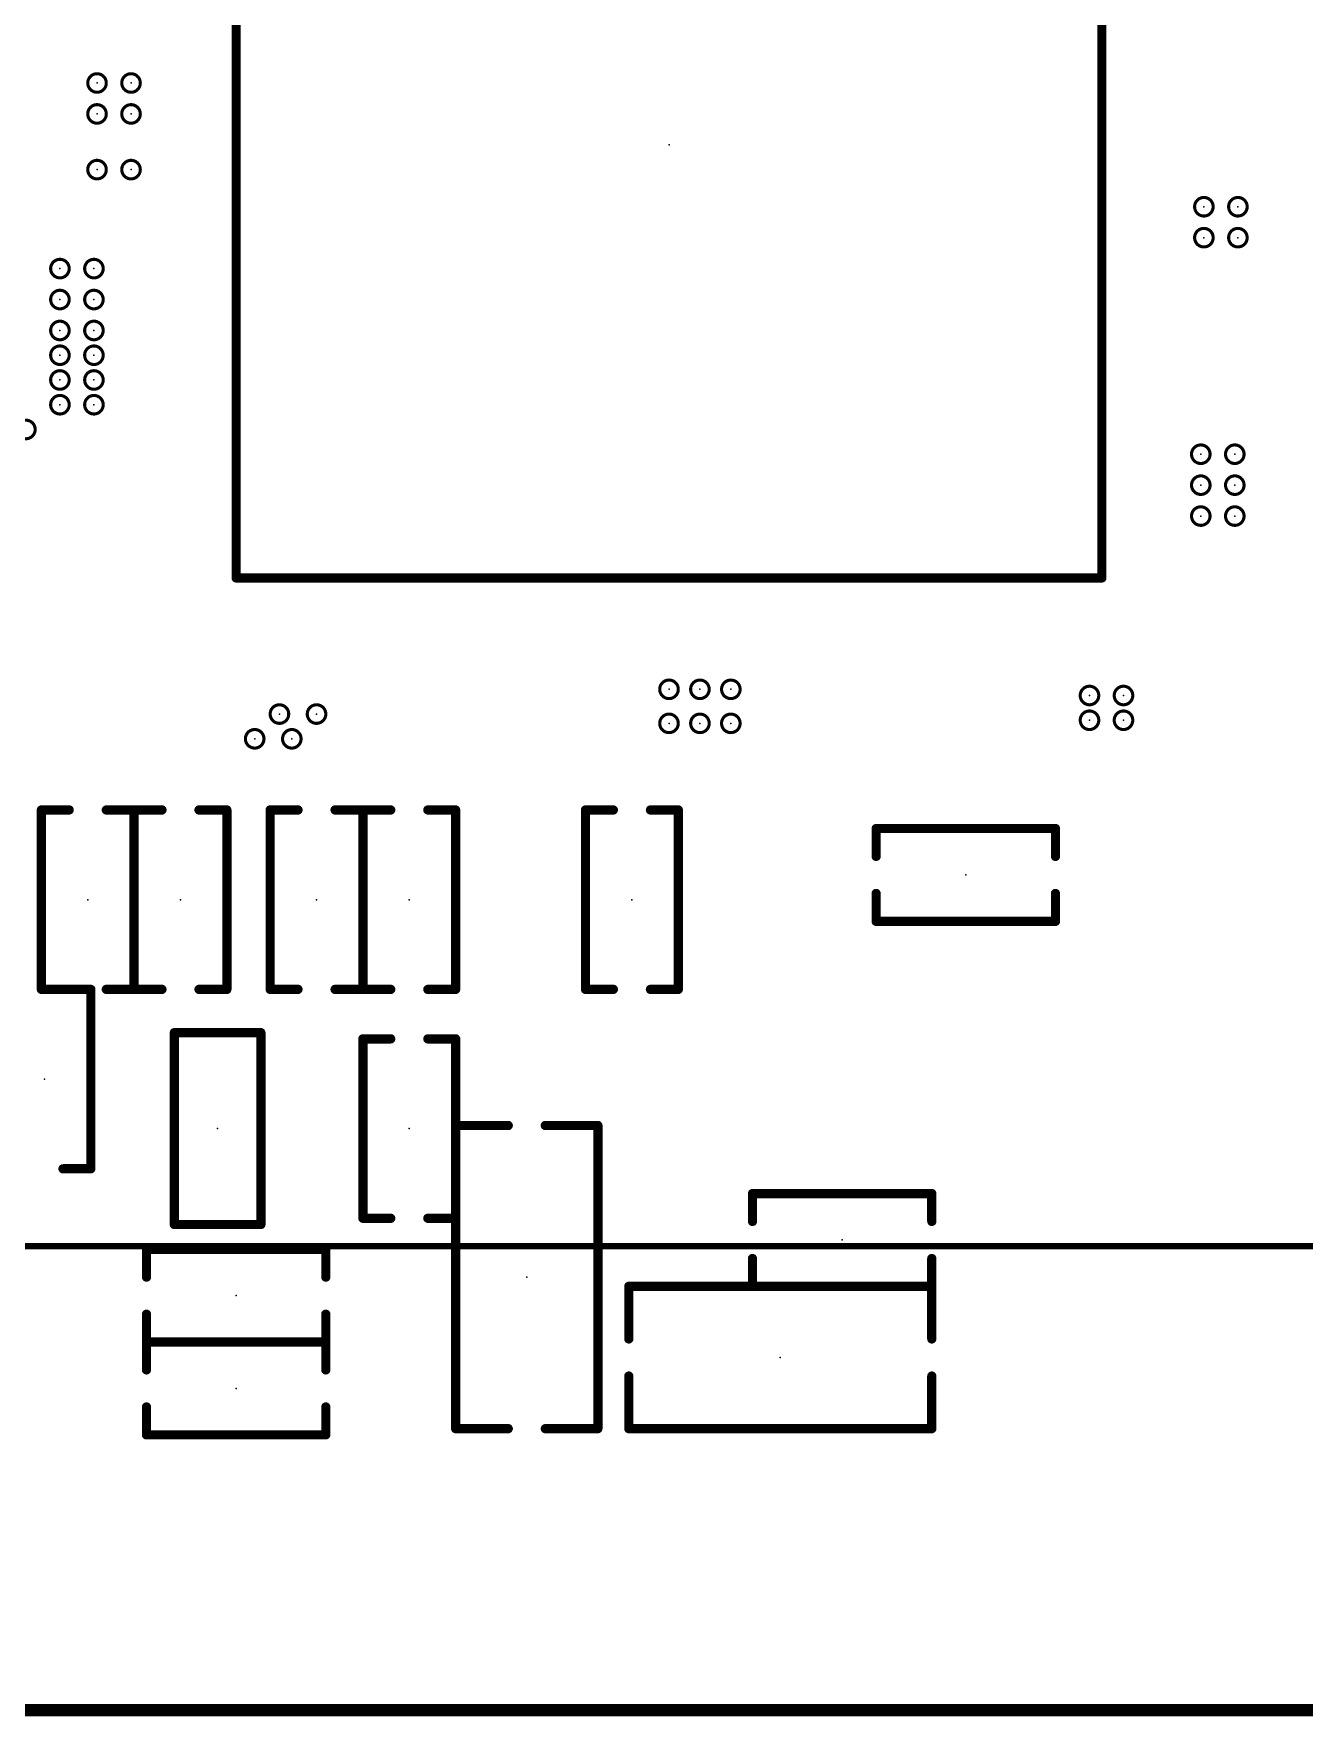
# Model space of a CAD drawing. Extents: x 0 to 89, y 0 to 124.
# Drawn here: x 22.92 to 43.47, y -0.1 to 27.1 of the extents above; entities that cross this region are included whole.
import ezdxf

# ---------------------------------------------------------------- set-up
doc = ezdxf.new("R2010")
doc.units = 0
for name, color, linetype in [('20', 7, 'CONTINUOUS'), ('21', 253, 'CONTINUOUS'), ('23', 7, 'CONTINUOUS')]:
    doc.layers.add(name, color=color, linetype=linetype)

msp = doc.modelspace()

# ---------------------------------------------------------------- linework, layer by layer
at = {"layer": '20', "const_width": 0.01}
msp.add_lwpolyline([(0, 0), (88.9, 0)], dxfattribs=at)
at = {"layer": '21'}
for points, const_width in [([(26.2, 32.3), (26.2, 18.3)], 0.15), ([(40.2, 18.3), (40.2, 32.3)], 0.15), ([(26.2, 18.3), (40.2, 18.3)], 0.15), ([(23.05, 11.65), (23.05, 14.55)], 0.15), ([(23.05, 14.55), (23.5, 14.55)], 0.15), ([(24.1, 14.55), (24.55, 14.55)], 0.15), ([(24.55, 11.65), (24.55, 14.55)], 0.15), ([(24.55, 14.55), (25, 14.55)], 0.15), ([(24.55, 14.55), (24.55, 11.65)], 0.15), ([(25.6, 14.55), (26.05, 14.55)], 0.15), ([(26.05, 14.55), (26.05, 11.65)], 0.15), ([(26.75, 11.65), (26.75, 14.55)], 0.15), ([(26.75, 14.55), (27.2, 14.55)], 0.15), ([(27.8, 14.55), (28.25, 14.55)], 0.15), ([(28.25, 11.65), (28.25, 14.55)], 0.15), ([(28.25, 14.55), (28.7, 14.55)], 0.15), ([(28.25, 14.55), (28.25, 11.65)], 0.15), ([(29.3, 14.55), (29.75, 14.55)], 0.15), ([(29.75, 14.55), (29.75, 11.65)], 0.15), ([(31.85, 11.65), (31.85, 14.55)], 0.15), ([(31.85, 14.55), (32.3, 14.55)], 0.15), ([(32.9, 14.55), (33.35, 14.55)], 0.15), ([(33.35, 14.55), (33.35, 11.65)], 0.15), ([(36.55, 13.8), (36.55, 14.25)], 0.15), ([(36.55, 14.25), (39.45, 14.25)], 0.15), ([(39.45, 14.25), (39.45, 13.8)], 0.15), ([(36.55, 12.75), (36.55, 13.2)], 0.15), ([(39.45, 13.2), (39.45, 12.75)], 0.15), ([(39.45, 12.75), (36.55, 12.75)], 0.15), ([(23.5, 11.65), (23.05, 11.65)], 0.15), ([(23.4, 11.65), (23.85, 11.65)], 0.15), ([(23.85, 11.65), (23.85, 8.75)], 0.15), ([(24.55, 11.65), (24.1, 11.65)], 0.15), ([(25, 11.65), (24.55, 11.65)], 0.15), ([(26.05, 11.65), (25.6, 11.65)], 0.15), ([(27.2, 11.65), (26.75, 11.65)], 0.15), ([(28.25, 11.65), (27.8, 11.65)], 0.15), ([(28.7, 11.65), (28.25, 11.65)], 0.15), ([(29.75, 11.65), (29.3, 11.65)], 0.15), ([(32.3, 11.65), (31.85, 11.65)], 0.15), ([(33.35, 11.65), (32.9, 11.65)], 0.15), ([(25.2, 7.85), (25.2, 10.95)], 0.15), ([(25.2, 10.95), (26.6, 10.95)], 0.15), ([(26.6, 10.95), (26.6, 7.85)], 0.15), ([(28.25, 7.95), (28.25, 10.85)], 0.15), ([(28.25, 10.85), (28.7, 10.85)], 0.15), ([(29.3, 10.85), (29.75, 10.85)], 0.15), ([(29.75, 10.85), (29.75, 7.95)], 0.15), ([(29.75, 4.55), (29.75, 9.45)], 0.15), ([(29.75, 9.45), (30.6, 9.45)], 0.15), ([(31.2, 9.45), (32.05, 9.45)], 0.15), ([(32.05, 9.45), (32.05, 4.55)], 0.15), ([(23.85, 8.75), (23.4, 8.75)], 0.15), ([(34.55, 7.9), (34.55, 8.35)], 0.15), ([(34.55, 8.35), (37.45, 8.35)], 0.15), ([(37.45, 8.35), (37.45, 7.9)], 0.15), ([(26.6, 7.85), (25.2, 7.85)], 0.15), ([(28.7, 7.95), (28.25, 7.95)], 0.15), ([(29.75, 7.95), (29.3, 7.95)], 0.15), ([(24.75, 7), (24.75, 7.45)], 0.15), ([(24.75, 7.45), (27.65, 7.45)], 0.15), ([(27.65, 7.45), (27.65, 7)], 0.15), ([(34.55, 6.85), (34.55, 7.3)], 0.15), ([(37.45, 7.3), (37.45, 6.85)], 0.15), ([(32.55, 6), (32.55, 6.85)], 0.15), ([(32.55, 6.85), (37.45, 6.85)], 0.15), ([(37.45, 6.85), (34.55, 6.85)], 0.15), ([(37.45, 6.85), (37.45, 6)], 0.15), ([(24.75, 5.95), (24.75, 6.4)], 0.15), ([(27.65, 6.4), (27.65, 5.95)], 0.15), ([(27.65, 5.95), (24.75, 5.95)], 0.15), ([(24.75, 5.5), (24.75, 5.95)], 0.15), ([(24.75, 5.95), (27.65, 5.95)], 0.15), ([(27.65, 5.95), (27.65, 5.5)], 0.15), ([(32.55, 4.55), (32.55, 5.4)], 0.15), ([(37.45, 5.4), (37.45, 4.55)], 0.15), ([(24.75, 4.45), (24.75, 4.9)], 0.15), ([(27.65, 4.9), (27.65, 4.45)], 0.15), ([(30.6, 4.55), (29.75, 4.55)], 0.15), ([(32.05, 4.55), (31.2, 4.55)], 0.15), ([(37.45, 4.55), (32.55, 4.55)], 0.15), ([(27.65, 4.45), (24.75, 4.45)], 0.15), ([(0, 0), (88.9, 0)], 0.2)]:
    msp.add_lwpolyline(points, dxfattribs=dict(at, const_width=const_width))
at = {"layer": '21', "const_width": 0.075}
for points in [[(26.2, 18.3375, 1), (26.2, 18.2625)], [(26.1625, 18.3, 1), (26.2375, 18.3)], [(40.1625, 18.3, 1), (40.2375, 18.3)], [(40.2, 18.2625, 1), (40.2, 18.3375)], [(23.0875, 14.55, 1), (23.0125, 14.55)], [(23.05, 14.5875, 1), (23.05, 14.5125)], [(23.5, 14.5125, 1), (23.5, 14.5875)], [(24.1, 14.5875, 1), (24.1, 14.5125)], [(24.5875, 14.55, 1), (24.5125, 14.55)], [(24.55, 14.5875, 1), (24.55, 14.5125)], [(24.5875, 14.55, 1), (24.5125, 14.55)], [(24.55, 14.5125, 1), (24.55, 14.5875)], [(25, 14.5125, 1), (25, 14.5875)], [(25.6, 14.5875, 1), (25.6, 14.5125)], [(26.0875, 14.55, 1), (26.0125, 14.55)], [(26.05, 14.5125, 1), (26.05, 14.5875)], [(26.7875, 14.55, 1), (26.7125, 14.55)], [(26.75, 14.5875, 1), (26.75, 14.5125)], [(27.2, 14.5125, 1), (27.2, 14.5875)], [(27.8, 14.5875, 1), (27.8, 14.5125)], [(28.2875, 14.55, 1), (28.2125, 14.55)], [(28.25, 14.5875, 1), (28.25, 14.5125)], [(28.2875, 14.55, 1), (28.2125, 14.55)], [(28.25, 14.5125, 1), (28.25, 14.5875)], [(28.7, 14.5125, 1), (28.7, 14.5875)], [(29.3, 14.5875, 1), (29.3, 14.5125)], [(29.7875, 14.55, 1), (29.7125, 14.55)], [(29.75, 14.5125, 1), (29.75, 14.5875)], [(31.8875, 14.55, 1), (31.8125, 14.55)], [(31.85, 14.5875, 1), (31.85, 14.5125)], [(32.3, 14.5125, 1), (32.3, 14.5875)], [(32.9, 14.5875, 1), (32.9, 14.5125)], [(33.3875, 14.55, 1), (33.3125, 14.55)], [(33.35, 14.5125, 1), (33.35, 14.5875)], [(36.5875, 14.25, 1), (36.5125, 14.25)], [(36.55, 14.2875, 1), (36.55, 14.2125)], [(39.4875, 14.25, 1), (39.4125, 14.25)], [(39.45, 14.2125, 1), (39.45, 14.2875)], [(36.5125, 13.8, 1), (36.5875, 13.8)], [(39.4125, 13.8, 1), (39.4875, 13.8)], [(36.5875, 13.2, 1), (36.5125, 13.2)], [(39.4875, 13.2, 1), (39.4125, 13.2)], [(36.55, 12.7875, 1), (36.55, 12.7125)], [(36.5125, 12.75, 1), (36.5875, 12.75)], [(39.4125, 12.75, 1), (39.4875, 12.75)], [(39.45, 12.7125, 1), (39.45, 12.7875)], [(23.05, 11.6875, 1), (23.05, 11.6125)], [(23.4, 11.6875, 1), (23.4, 11.6125)], [(23.5, 11.6125, 1), (23.5, 11.6875)], [(23.8875, 11.65, 1), (23.8125, 11.65)], [(23.85, 11.6125, 1), (23.85, 11.6875)], [(24.1, 11.6875, 1), (24.1, 11.6125)], [(24.55, 11.6875, 1), (24.55, 11.6125)], [(24.55, 11.6125, 1), (24.55, 11.6875)], [(25, 11.6125, 1), (25, 11.6875)], [(25.6, 11.6875, 1), (25.6, 11.6125)], [(26.05, 11.6125, 1), (26.05, 11.6875)], [(26.75, 11.6875, 1), (26.75, 11.6125)], [(27.2, 11.6125, 1), (27.2, 11.6875)], [(27.8, 11.6875, 1), (27.8, 11.6125)], [(28.25, 11.6875, 1), (28.25, 11.6125)], [(28.25, 11.6125, 1), (28.25, 11.6875)], [(28.7, 11.6125, 1), (28.7, 11.6875)], [(29.3, 11.6875, 1), (29.3, 11.6125)], [(29.75, 11.6125, 1), (29.75, 11.6875)], [(31.85, 11.6875, 1), (31.85, 11.6125)], [(32.3, 11.6125, 1), (32.3, 11.6875)], [(32.9, 11.6875, 1), (32.9, 11.6125)], [(33.35, 11.6125, 1), (33.35, 11.6875)], [(23.0125, 11.65, 1), (23.0875, 11.65)], [(24.5125, 11.65, 1), (24.5875, 11.65)], [(24.5125, 11.65, 1), (24.5875, 11.65)], [(26.0125, 11.65, 1), (26.0875, 11.65)], [(26.7125, 11.65, 1), (26.7875, 11.65)], [(28.2125, 11.65, 1), (28.2875, 11.65)], [(28.2125, 11.65, 1), (28.2875, 11.65)], [(29.7125, 11.65, 1), (29.7875, 11.65)], [(31.8125, 11.65, 1), (31.8875, 11.65)], [(33.3125, 11.65, 1), (33.3875, 11.65)], [(25.2375, 10.95, 1), (25.1625, 10.95)], [(25.2, 10.9875, 1), (25.2, 10.9125)], [(26.6375, 10.95, 1), (26.5625, 10.95)], [(26.6, 10.9125, 1), (26.6, 10.9875)], [(28.2875, 10.85, 1), (28.2125, 10.85)], [(28.25, 10.8875, 1), (28.25, 10.8125)], [(28.7, 10.8125, 1), (28.7, 10.8875)], [(29.3, 10.8875, 1), (29.3, 10.8125)], [(29.7875, 10.85, 1), (29.7125, 10.85)], [(29.75, 10.8125, 1), (29.75, 10.8875)], [(29.7875, 9.45, 1), (29.7125, 9.45)], [(29.75, 9.4875, 1), (29.75, 9.4125)], [(30.6, 9.4125, 1), (30.6, 9.4875)], [(31.2, 9.4875, 1), (31.2, 9.4125)], [(32.0875, 9.45, 1), (32.0125, 9.45)], [(32.05, 9.4125, 1), (32.05, 9.4875)], [(23.4, 8.7875, 1), (23.4, 8.7125)], [(23.8125, 8.75, 1), (23.8875, 8.75)], [(23.85, 8.7125, 1), (23.85, 8.7875)], [(34.5875, 8.35, 1), (34.5125, 8.35)], [(34.55, 8.3875, 1), (34.55, 8.3125)], [(37.4875, 8.35, 1), (37.4125, 8.35)], [(37.45, 8.3125, 1), (37.45, 8.3875)], [(25.2, 7.8875, 1), (25.2, 7.8125)], [(25.1625, 7.85, 1), (25.2375, 7.85)], [(26.5625, 7.85, 1), (26.6375, 7.85)], [(26.6, 7.8125, 1), (26.6, 7.8875)], [(28.25, 7.9875, 1), (28.25, 7.9125)], [(28.2125, 7.95, 1), (28.2875, 7.95)], [(28.7, 7.9125, 1), (28.7, 7.9875)], [(29.3, 7.9875, 1), (29.3, 7.9125)], [(29.7125, 7.95, 1), (29.7875, 7.95)], [(29.75, 7.9125, 1), (29.75, 7.9875)], [(34.5125, 7.9, 1), (34.5875, 7.9)], [(37.4125, 7.9, 1), (37.4875, 7.9)], [(24.7875, 7.45, 1), (24.7125, 7.45)], [(24.75, 7.4875, 1), (24.75, 7.4125)], [(27.6875, 7.45, 1), (27.6125, 7.45)], [(27.65, 7.4125, 1), (27.65, 7.4875)], [(34.5875, 7.3, 1), (34.5125, 7.3)], [(37.4875, 7.3, 1), (37.4125, 7.3)], [(24.7125, 7, 1), (24.7875, 7)], [(27.6125, 7, 1), (27.6875, 7)], [(32.5875, 6.85, 1), (32.5125, 6.85)], [(32.55, 6.8875, 1), (32.55, 6.8125)], [(34.55, 6.8875, 1), (34.55, 6.8125)], [(34.5125, 6.85, 1), (34.5875, 6.85)], [(37.4875, 6.85, 1), (37.4125, 6.85)], [(37.4125, 6.85, 1), (37.4875, 6.85)], [(37.45, 6.8125, 1), (37.45, 6.8875)], [(37.45, 6.8125, 1), (37.45, 6.8875)], [(24.7875, 6.4, 1), (24.7125, 6.4)], [(27.6875, 6.4, 1), (27.6125, 6.4)], [(24.75, 5.9875, 1), (24.75, 5.9125)], [(24.7875, 5.95, 1), (24.7125, 5.95)], [(24.75, 5.9875, 1), (24.75, 5.9125)], [(24.7125, 5.95, 1), (24.7875, 5.95)], [(27.6875, 5.95, 1), (27.6125, 5.95)], [(27.6125, 5.95, 1), (27.6875, 5.95)], [(27.65, 5.9125, 1), (27.65, 5.9875)], [(27.65, 5.9125, 1), (27.65, 5.9875)], [(32.5125, 6, 1), (32.5875, 6)], [(37.4125, 6, 1), (37.4875, 6)], [(24.7125, 5.5, 1), (24.7875, 5.5)], [(27.6125, 5.5, 1), (27.6875, 5.5)], [(32.5875, 5.4, 1), (32.5125, 5.4)], [(37.4875, 5.4, 1), (37.4125, 5.4)], [(24.7875, 4.9, 1), (24.7125, 4.9)], [(27.6875, 4.9, 1), (27.6125, 4.9)], [(29.75, 4.5875, 1), (29.75, 4.5125)], [(30.6, 4.5125, 1), (30.6, 4.5875)], [(31.2, 4.5875, 1), (31.2, 4.5125)], [(32.05, 4.5125, 1), (32.05, 4.5875)], [(32.55, 4.5875, 1), (32.55, 4.5125)], [(37.45, 4.5125, 1), (37.45, 4.5875)], [(24.75, 4.4875, 1), (24.75, 4.4125)], [(24.7125, 4.45, 1), (24.7875, 4.45)], [(27.6125, 4.45, 1), (27.6875, 4.45)], [(27.65, 4.4125, 1), (27.65, 4.4875)], [(29.7125, 4.55, 1), (29.7875, 4.55)], [(32.0125, 4.55, 1), (32.0875, 4.55)], [(32.5125, 4.55, 1), (32.5875, 4.55)], [(37.4125, 4.55, 1), (37.4875, 4.55)]]:
    msp.add_lwpolyline(points, format="xyb", dxfattribs=at)
at = {"layer": '23', "const_width": 0.05}
for points in [[(23.95, 26.15, 1), (23.95, 26.45, 1), (23.95, 26.15)], [(24.5, 26.15, 1), (24.5, 26.45, 1), (24.5, 26.15)], [(23.95, 25.65, 1), (23.95, 25.95, 1), (23.95, 25.65)], [(24.5, 25.65, 1), (24.5, 25.95, 1), (24.5, 25.65)], [(23.95, 24.75, 1), (23.95, 25.05, 1), (23.95, 24.75)], [(24.5, 24.75, 1), (24.5, 25.05, 1), (24.5, 24.75)], [(41.85, 24.15, 1), (41.85, 24.45, 1), (41.85, 24.15)], [(42.4, 24.15, 1), (42.4, 24.45, 1), (42.4, 24.15)], [(41.85, 23.65, 1), (41.85, 23.95, 1), (41.85, 23.65)], [(42.4, 23.65, 1), (42.4, 23.95, 1), (42.4, 23.65)], [(23.35, 23.15, 1), (23.35, 23.45, 1), (23.35, 23.15)], [(23.9, 23.15, 1), (23.9, 23.45, 1), (23.9, 23.15)], [(23.35, 22.65, 1), (23.35, 22.95, 1), (23.35, 22.65)], [(23.9, 22.65, 1), (23.9, 22.95, 1), (23.9, 22.65)], [(23.35, 22.15, 1), (23.35, 22.45, 1), (23.35, 22.15)], [(23.9, 22.15, 1), (23.9, 22.45, 1), (23.9, 22.15)], [(23.35, 21.75, 1), (23.35, 22.05, 1), (23.35, 21.75)], [(23.9, 21.75, 1), (23.9, 22.05, 1), (23.9, 21.75)], [(23.35, 21.35, 1), (23.35, 21.65, 1), (23.35, 21.35)], [(23.9, 21.35, 1), (23.9, 21.65, 1), (23.9, 21.35)], [(23.35, 20.95, 1), (23.35, 21.25, 1), (23.35, 20.95)], [(23.9, 20.95, 1), (23.9, 21.25, 1), (23.9, 20.95)], [(22.8, 20.55, 1), (22.8, 20.85, 1), (22.8, 20.55)], [(41.8, 20.15, 1), (41.8, 20.45, 1), (41.8, 20.15)], [(42.35, 20.15, 1), (42.35, 20.45, 1), (42.35, 20.15)], [(41.8, 19.65, 1), (41.8, 19.95, 1), (41.8, 19.65)], [(42.35, 19.65, 1), (42.35, 19.95, 1), (42.35, 19.65)], [(41.8, 19.15, 1), (41.8, 19.45, 1), (41.8, 19.15)], [(42.35, 19.15, 1), (42.35, 19.45, 1), (42.35, 19.15)], [(33.2, 16.35, 1), (33.2, 16.65, 1), (33.2, 16.35)], [(33.7, 16.35, 1), (33.7, 16.65, 1), (33.7, 16.35)], [(34.2, 16.35, 1), (34.2, 16.65, 1), (34.2, 16.35)], [(40, 16.25, 1), (40, 16.55, 1), (40, 16.25)], [(40.55, 16.25, 1), (40.55, 16.55, 1), (40.55, 16.25)], [(26.9, 15.95, 1), (26.9, 16.25, 1), (26.9, 15.95)], [(27.5, 15.95, 1), (27.5, 16.25, 1), (27.5, 15.95)], [(33.2, 15.8, 1), (33.2, 16.1, 1), (33.2, 15.8)], [(33.7, 15.8, 1), (33.7, 16.1, 1), (33.7, 15.8)], [(34.2, 15.8, 1), (34.2, 16.1, 1), (34.2, 15.8)], [(40, 15.85, 1), (40, 16.15, 1), (40, 15.85)], [(40.55, 15.85, 1), (40.55, 16.15, 1), (40.55, 15.85)], [(26.5, 15.55, 1), (26.5, 15.85, 1), (26.5, 15.55)], [(27.1, 15.55, 1), (27.1, 15.85, 1), (27.1, 15.55)]]:
    msp.add_lwpolyline(points, format="xyb", dxfattribs=at)
at = {"layer": '23', "const_width": 0.1}
msp.add_lwpolyline([(61, 7.5), (1, 7.5)], dxfattribs=at)
at = {"layer": '23'}
for p in [(23.95, 26.3), (24.5, 26.3), (23.95, 25.8), (24.5, 25.8), (33.2, 25.3), (23.95, 24.9), (24.5, 24.9), (41.85, 24.3), (42.4, 24.3), (41.85, 23.8), (42.4, 23.8), (23.35, 23.3), (23.9, 23.3), (23.35, 22.8), (23.9, 22.8), (23.35, 22.3), (23.9, 22.3), (23.35, 21.9), (23.9, 21.9), (23.35, 21.5), (23.9, 21.5), (23.35, 21.1), (23.9, 21.1), (41.8, 20.3), (42.35, 20.3), (41.8, 19.8), (42.35, 19.8), (41.8, 19.3), (42.35, 19.3), (33.2, 16.5), (33.7, 16.5), (34.2, 16.5), (40, 16.4), (40.55, 16.4), (26.9, 16.1), (27.5, 16.1), (33.2, 15.95), (33.7, 15.95), (34.2, 15.95), (40, 16), (40.55, 16), (26.5, 15.7), (27.1, 15.7), (38, 13.5), (23.8, 13.1), (25.3, 13.1), (27.5, 13.1), (29, 13.1), (32.6, 13.1), (23.1, 10.2), (25.9, 9.4), (29, 9.4), (36, 7.6), (30.9, 7), (26.2, 6.7), (35, 5.7), (26.2, 5.2)]:
    msp.add_point(p, dxfattribs=at)

doc.saveas('drawing.dxf')
